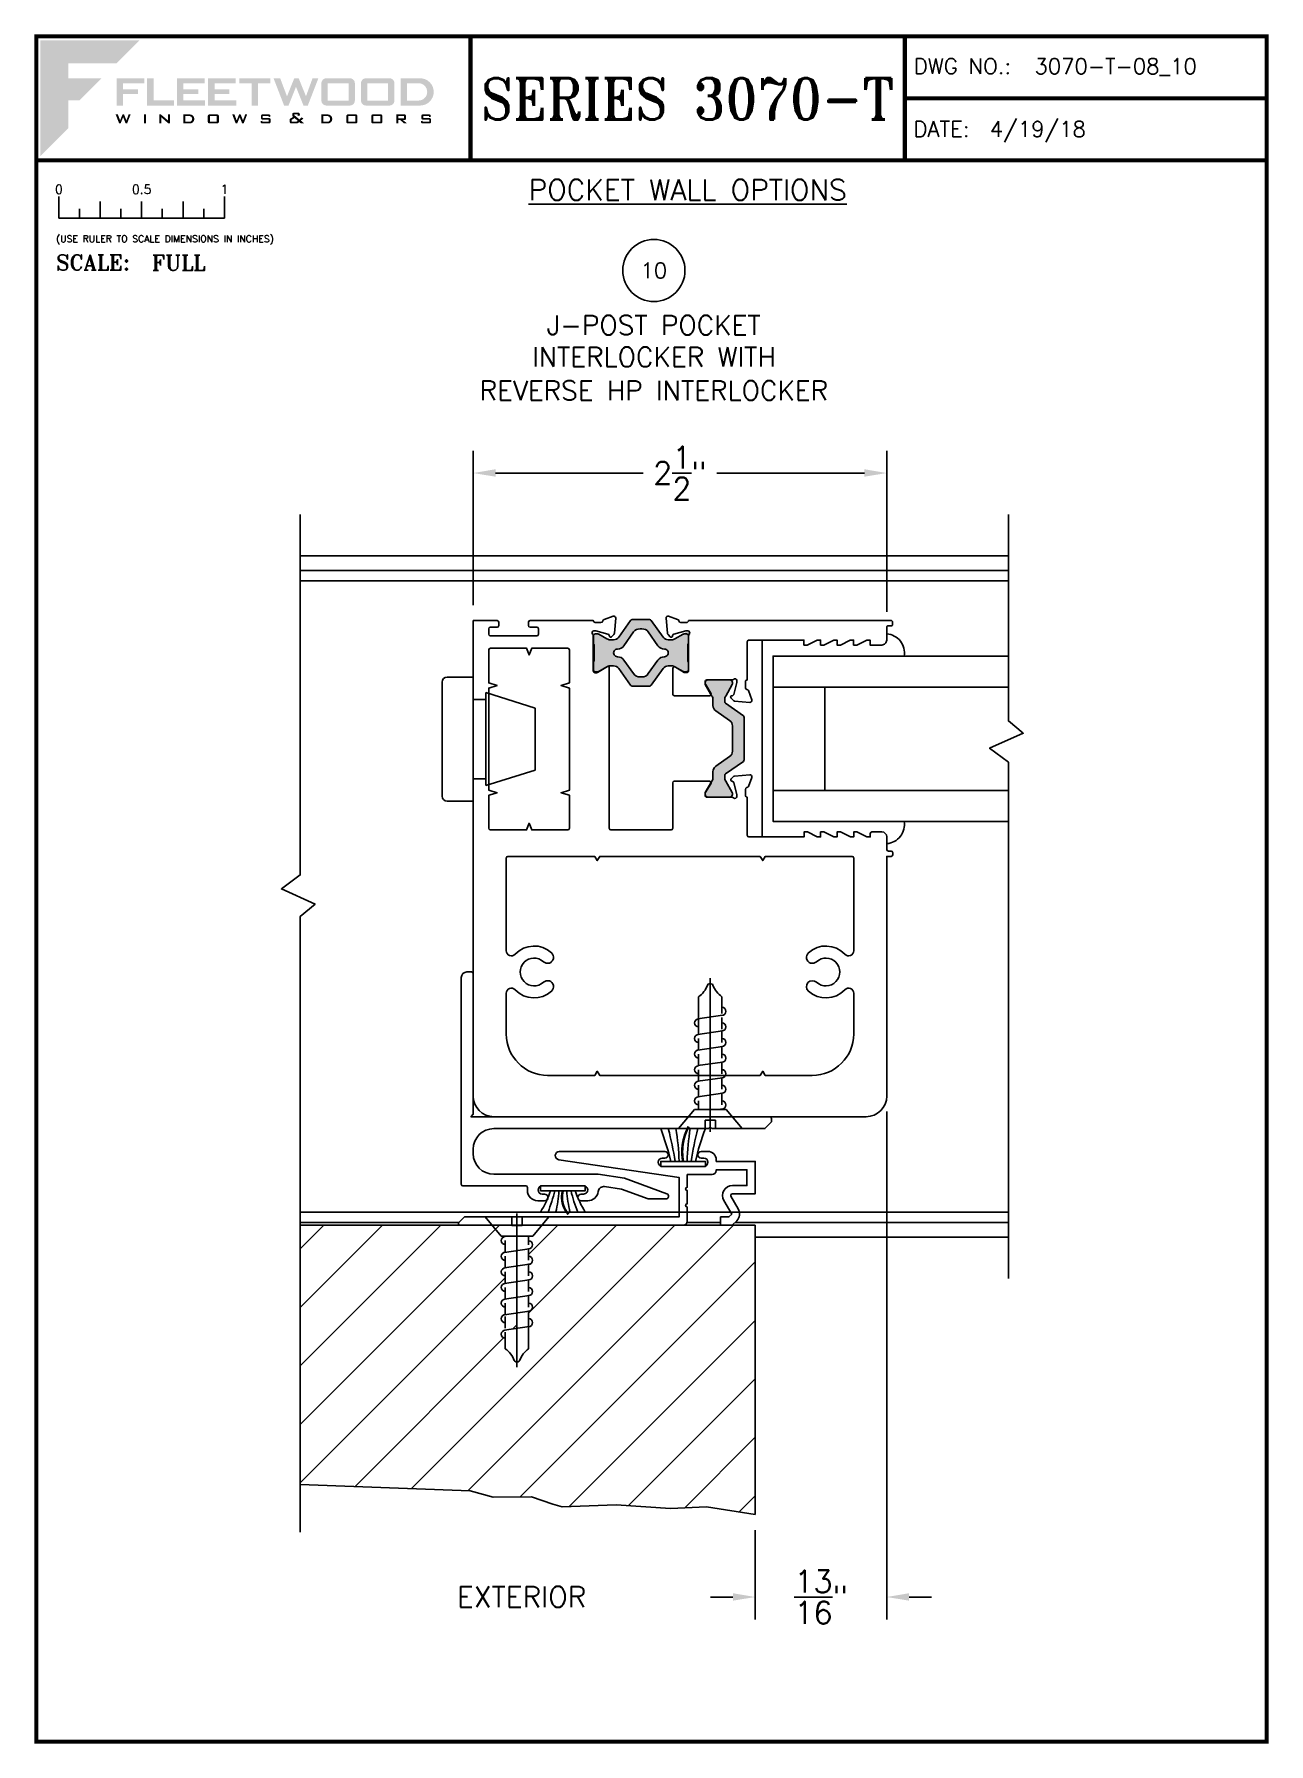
# Paper-space layout 'DETAIL 10' of a CAD drawing. Extents: x 0.3 to 7.8, y 0.1 to 10.4.
# The model-space entities are those that its viewports show. They can reach past a viewport. Long polylines and large blocks are cut down to what shows.
import ezdxf
from ezdxf.enums import TextEntityAlignment as Align

# ---------------------------------------------------------------- set-up
doc = ezdxf.new("R2010")
doc.units = 0
doc.header["$LTSCALE"] = 0.25
doc.header["$MEASUREMENT"] = 0
doc.layers.get('0').update_dxf_attribs({"linetype": 'CONTINUOUS'})
doc.layers.get('DEFPOINTS').update_dxf_attribs({"color": 1, "linetype": 'CONTINUOUS'})
for name, color, linetype in [('DIM', 7, 'CONTINUOUS'), ('FRAME', 1, 'CONTINUOUS'), ('GLASS-VINYL', 7, 'CONTINUOUS'), ('I-STRUT', 7, 'CONTINUOUS'), ('MISC', 7, 'CONTINUOUS'), ('SEAL', 7, 'CONTINUOUS'), ('SILL-PAN', 7, 'CONTINUOUS'), ('TITLE-BLOCK', 7, 'CONTINUOUS'), ('VENT', 5, 'CONTINUOUS')]:
    doc.layers.add(name, color=color, linetype=linetype)
doc.layers.add('VP', color=40, linetype='CONTINUOUS', plot=False)
doc.layers.get('VP').off()
doc.styles.add('ROMANS', font='romans')
doc.styles.add('ROMANT', font='romant')
doc.styles.add('SIMPLEX-094', font='simplex.shx', dxfattribs={"height": 0.094})
doc.styles.get("Standard").update_dxf_attribs({"font": 'simplex.shx'})
doc.dimstyles.new('FULL SCALE', dxfattribs={"dimscale": 0.75, "dimtxt": 0.18, "dimasz": 0.18, "dimexe": 0.18, "dimexo": 0.125, "dimgap": 0.09, "dimtad": 0, "dimtih": 1, "dimtoh": 1, "dimdec": 4, "dimzin": 0, "dimdsep": 46, "dimlunit": 4, "dimtxsty": 'Standard', "dimcen": 0.09, "dimadec": 0, "dimazin": 0, "dimtfac": 1, "dimtdec": 4, "dimtofl": 0, "dimtmove": 0, "dimatfit": 3, "dimfxl": 0, "dimtolj": 1, "dimtzin": 0, "dimarcsym": 0})

# ---------------------------------------------------------------- blocks, each defined once
blk = doc.blocks.new('Fleetwood_Logo_6-10-15')
h = blk.add_hatch(color=154)
h.dxf.hatch_style = 1
h.paths.add_polyline_path([(0.2526, -0.0017), (0.0019, -0.0017), (0.0019, -0.2942), (0.0725, -0.2236), (0.0725, -0.1535), (0.1007, -0.1535), (0.1567, -0.0976), (0.0725, -0.0976), (0.0725, -0.0596), (0.1946, -0.0596)])
h = blk.add_hatch(color=251)
h.dxf.hatch_style = 1
h.paths.add_polyline_path([(0.2487, -0.1256), (0.2112, -0.1256), (0.2112, -0.1102), (0.2647, -0.1102), (0.2647, -0.0976), (0.1946, -0.0976), (0.1946, -0.1667), (0.2112, -0.1667), (0.2112, -0.1377), (0.2487, -0.1377)])
h = blk.add_hatch(color=251)
h.dxf.hatch_style = 1
h.paths.add_polyline_path([(0.2886, -0.0976), (0.272, -0.0976), (0.272, -0.1667), (0.3401, -0.1667), (0.3401, -0.1535), (0.2886, -0.1535)])
h = blk.add_hatch(color=251)
h.dxf.hatch_style = 1
h.paths.add_polyline_path([(0.4175, -0.0976), (0.3474, -0.0976), (0.3474, -0.1667), (0.4185, -0.1667), (0.4185, -0.1534), (0.364, -0.1534), (0.364, -0.1377), (0.4015, -0.1377), (0.4015, -0.1256), (0.364, -0.1256), (0.364, -0.1102), (0.4175, -0.1102)])
h = blk.add_hatch(color=251)
h.dxf.hatch_style = 1
h.paths.add_polyline_path([(0.4965, -0.0976), (0.4264, -0.0976), (0.4264, -0.1667), (0.4975, -0.1667), (0.4975, -0.1534), (0.443, -0.1534), (0.443, -0.1377), (0.4804, -0.1377), (0.4804, -0.1256), (0.443, -0.1256), (0.443, -0.1102), (0.4965, -0.1102)])
h = blk.add_hatch(color=251)
h.dxf.hatch_style = 1
h.paths.add_polyline_path([(0.5842, -0.0976), (0.5054, -0.0976), (0.5054, -0.1102), (0.5365, -0.1102), (0.5365, -0.1667), (0.5531, -0.1667), (0.5531, -0.1102), (0.5842, -0.1102)])
h = blk.add_hatch(color=251)
h.dxf.hatch_style = 1
h.paths.add_polyline_path([(0.6089, -0.0976), (0.5921, -0.0976), (0.6188, -0.1667), (0.63, -0.1667), (0.6489, -0.1192), (0.6679, -0.1667), (0.6789, -0.1667), (0.7056, -0.0976), (0.6908, -0.0976), (0.6742, -0.1433), (0.6558, -0.0976), (0.6446, -0.0976), (0.6261, -0.1433)])
h = blk.add_hatch(color=251)
h.dxf.hatch_style = 1
h.paths.add_polyline_path([(0.7853, -0.0976), (0.726, -0.0976, 0.414214), (0.7133, -0.1102), (0.7133, -0.154, 0.414214), (0.726, -0.1667), (0.7853, -0.1667, 0.414214), (0.798, -0.154), (0.798, -0.1102, 0.414214)])
h.paths.add_polyline_path([(0.7819, -0.1102), (0.7819, -0.154), (0.7294, -0.154), (0.7294, -0.1102)], flags=16)
h = blk.add_hatch(color=251)
h.dxf.hatch_style = 1
h.paths.add_polyline_path([(0.8856, -0.0976), (0.8262, -0.0976, 0.414214), (0.8136, -0.1102), (0.8136, -0.154, 0.414214), (0.8262, -0.1667), (0.8856, -0.1667, 0.414214), (0.8982, -0.154), (0.8982, -0.1102, 0.414214)])
h.paths.add_polyline_path([(0.8822, -0.1102), (0.8822, -0.154), (0.8296, -0.154), (0.8296, -0.1102)], flags=16)
h = blk.add_hatch(color=251)
h.dxf.hatch_style = 1
h.paths.add_polyline_path([(0.9632, -0.0976), (0.914, -0.0976), (0.914, -0.1667), (0.9632, -0.1667, 1)])
h.paths.add_polyline_path([(0.9301, -0.1102), (0.9593, -0.1102, -1), (0.9593, -0.154), (0.9301, -0.154)], flags=16)
h = blk.add_hatch(color=7)
h.dxf.hatch_style = 1
h.paths.add_polyline_path([(0.2301, -0.1891), (0.2251, -0.1891), (0.2196, -0.2043), (0.2134, -0.1891), (0.2097, -0.1891), (0.2035, -0.2043), (0.1978, -0.1891), (0.1922, -0.1891), (0.2011, -0.2121), (0.2048, -0.2121), (0.2112, -0.1963), (0.2175, -0.2121), (0.2212, -0.2121)])
h = blk.add_hatch(color=7)
h.dxf.hatch_style = 1
h.paths.add_polyline_path([(0.2691, -0.1891), (0.2637, -0.1891), (0.2637, -0.2118), (0.2637, -0.2121), (0.2691, -0.2121)])
h = blk.add_hatch(color=7)
h.dxf.hatch_style = 1
h.paths.add_polyline_path([(0.3077, -0.1964), (0.3259, -0.2121), (0.3298, -0.2121), (0.3298, -0.1891), (0.325, -0.1891), (0.325, -0.2047), (0.3067, -0.1891), (0.3029, -0.1891), (0.3029, -0.2121), (0.3077, -0.2121)])
h = blk.add_hatch(color=7)
h.dxf.hatch_style = 1
h.paths.add_polyline_path([(0.3801, -0.1891), (0.3637, -0.1891), (0.3637, -0.2121), (0.3801, -0.2121, 1)])
h.paths.add_polyline_path([(0.3691, -0.2079), (0.3691, -0.1933), (0.3788, -0.1933, -1), (0.3788, -0.2079)], flags=16)
h = blk.add_hatch(color=7)
h.dxf.hatch_style = 1
h.paths.add_polyline_path([(0.4537, -0.2079), (0.4537, -0.1933, 0.414214), (0.4495, -0.1891), (0.4297, -0.1891, 0.414214), (0.4255, -0.1933), (0.4255, -0.2079, 0.414214), (0.4297, -0.2121), (0.4495, -0.2121, 0.414214)])
h.paths.add_polyline_path([(0.4308, -0.2079), (0.4308, -0.1933), (0.4484, -0.1933), (0.4484, -0.2079)], flags=16)
h = blk.add_hatch(color=7)
h.dxf.hatch_style = 1
h.paths.add_polyline_path([(0.5253, -0.1891), (0.5203, -0.1891), (0.5148, -0.2043), (0.5087, -0.1891), (0.5049, -0.1891), (0.4988, -0.2043), (0.493, -0.1891), (0.4874, -0.1891), (0.4963, -0.2121), (0.5001, -0.2121), (0.5064, -0.1963), (0.5127, -0.2121), (0.5164, -0.2121)])
h = blk.add_hatch(color=7)
h.dxf.hatch_style = 1
h.paths.add_polyline_path([(0.5801, -0.1891), (0.5643, -0.1891, 0.414214), (0.56, -0.1933), (0.56, -0.1981, 0.414214), (0.5643, -0.2024), (0.58, -0.2024), (0.58, -0.2078), (0.5637, -0.2078), (0.5637, -0.2052), (0.5591, -0.2062), (0.5591, -0.2078, 0.414214), (0.5634, -0.2121), (0.5805, -0.2121, 0.414214), (0.5848, -0.2078), (0.5848, -0.2024, 0.414214), (0.5805, -0.1982), (0.5648, -0.1982), (0.5648, -0.193), (0.5798, -0.193), (0.5798, -0.1958), (0.5843, -0.1948), (0.5843, -0.1933, 0.414214)])
h = blk.add_hatch(color=7)
h.dxf.hatch_style = 1
h.paths.add_polyline_path([(0.645, -0.1913, -0.222262), (0.6447, -0.1906), (0.6447, -0.1892), (0.6535, -0.1892), (0.6535, -0.193), (0.6587, -0.1918), (0.6587, -0.189, 0.414214), (0.6544, -0.1847), (0.6437, -0.1847, 0.414214), (0.6394, -0.189), (0.6394, -0.1922, 0.222262), (0.6407, -0.1948), (0.6415, -0.1955), (0.6345, -0.1998, 0.260684), (0.6329, -0.2027), (0.6329, -0.2078, 0.414214), (0.6372, -0.2121), (0.6514, -0.2121, 0.17577), (0.6536, -0.2113), (0.657, -0.2085), (0.6614, -0.2121), (0.6699, -0.2121), (0.6613, -0.2049), (0.6676, -0.1997), (0.6637, -0.1964), (0.6574, -0.2017)])
h.paths.add_polyline_path([(0.6532, -0.2052), (0.6509, -0.2072, -0.17577), (0.6502, -0.2074), (0.6382, -0.2074), (0.6382, -0.2033, -0.260684), (0.6387, -0.2025), (0.6451, -0.1985)], flags=16)
h = blk.add_hatch(color=7)
h.dxf.hatch_style = 1
h.paths.add_polyline_path([(0.7294, -0.1891), (0.713, -0.1891), (0.713, -0.2121), (0.7294, -0.2121, 1)])
h.paths.add_polyline_path([(0.7184, -0.2079), (0.7184, -0.1933), (0.7281, -0.1933, -1), (0.7281, -0.2079)], flags=16)
h = blk.add_hatch(color=7)
h.dxf.hatch_style = 1
h.paths.add_polyline_path([(0.8045, -0.2079), (0.8045, -0.1933, 0.414214), (0.8003, -0.1891), (0.7805, -0.1891, 0.414214), (0.7763, -0.1933), (0.7763, -0.2079, 0.414214), (0.7805, -0.2121), (0.8003, -0.2121, 0.414214)])
h.paths.add_polyline_path([(0.7816, -0.2079), (0.7816, -0.1933), (0.7992, -0.1933), (0.7992, -0.2079)], flags=16)
h = blk.add_hatch(color=7)
h.dxf.hatch_style = 1
h.paths.add_polyline_path([(0.8678, -0.2079), (0.8678, -0.1933, 0.414214), (0.8636, -0.1891), (0.8438, -0.1891, 0.414214), (0.8396, -0.1933), (0.8396, -0.2079, 0.414214), (0.8438, -0.2121), (0.8636, -0.2121, 0.414214)])
h.paths.add_polyline_path([(0.8449, -0.2079), (0.8449, -0.1933), (0.8624, -0.1933), (0.8624, -0.2079)], flags=16)
h = blk.add_hatch(color=7)
h.dxf.hatch_style = 1
h.paths.add_polyline_path([(0.9277, -0.1993), (0.9277, -0.1933, 0.414214), (0.9235, -0.1891), (0.9028, -0.1891), (0.9028, -0.2121), (0.9082, -0.2121), (0.9082, -0.2035), (0.9131, -0.2035), (0.9224, -0.2121), (0.9303, -0.2121), (0.9197, -0.2035), (0.9235, -0.2035, 0.414214)])
h.paths.add_polyline_path([(0.9082, -0.1993), (0.9082, -0.1933), (0.9214, -0.1933, -0.414214), (0.9224, -0.1943), (0.9224, -0.1983, -0.414214), (0.9214, -0.1993)], flags=16)
h = blk.add_hatch(color=7)
h.dxf.hatch_style = 1
h.paths.add_polyline_path([(0.9867, -0.1982), (0.971, -0.1982), (0.971, -0.193), (0.9859, -0.193), (0.9859, -0.1958), (0.9905, -0.1948), (0.9905, -0.1933, 0.414214), (0.9863, -0.1891), (0.9705, -0.1891, 0.414214), (0.9662, -0.1933), (0.9662, -0.1981, 0.414214), (0.9705, -0.2024), (0.9862, -0.2024), (0.9862, -0.2078), (0.9699, -0.2078), (0.9699, -0.2052), (0.9653, -0.2062), (0.9653, -0.2078, 0.414214), (0.9696, -0.2121), (0.9867, -0.2121, 0.414214), (0.991, -0.2078), (0.991, -0.2024, 0.414214)])
blk = doc.blocks.new('A-SIZE_P')
at = {"const_width": 0.025}
blk.add_lwpolyline([(0.313, 0.125), (7.751, 0.125), (7.751, 10.437), (0.313, 10.437)], close=True, dxfattribs=at)
for points in [[(2.938, 10.437), (2.938, 9.687)], [(5.563, 10.437), (5.563, 9.687)], [(5.563, 10.062), (7.751, 10.062)], [(0.313, 9.687), (7.751, 9.687)]]:
    blk.add_lwpolyline(points, dxfattribs=at)
at = {"xscale": 2.387023416083395, "yscale": 2.387023416083395, "zscale": 2.387023416083395}
blk.add_blockref('Fleetwood_Logo_6-10-15', (0.334, 10.416), dxfattribs=at)
for s, style, p in [('DWG NO.:', 'SIMPLEX-094', (5.617, 10.209)), ('DATE:', 'SIMPLEX-094', (5.616, 9.829)), ('SCALE:', 'ROMANT', (0.433, 9.022))]:
    blk.add_text(s, height=0.094, dxfattribs=dict(style=style)).set_placement(p)
for tag, p, style in [('DWG_NO', (6.346, 10.209), 'SIMPLEX-094'), ('DATE', (6.077, 9.829), 'SIMPLEX-094'), ('SCALE', (1.011, 9.02), 'ROMANT')]:
    blk.add_attdef(tag, p, '', height=0.094, dxfattribs=dict(style=style))
for tag, height, style, width, p, p2 in [('DWG_NO_F', 0.094, 'SIMPLEX-094', 1.745692, (6.347, 10.209), (7.683, 10.209)), ('PRODUCT', 0.25, 'ROMANT', 1.390728, (3.001, 9.934), (5.5, 9.934))]:
    blk.add_attdef(tag, text='', height=height, dxfattribs=dict(style=style, width=width)).set_placement(p, p2, align=Align.FIT)
blk = doc.blocks.new('sectball')
blk.add_circle((0, 0), 0.125)
blk.add_attdef('NO', text='', height=0.062).set_placement((0, 0), align=Align.MIDDLE_CENTER)
for tag, p in [('LINE1', (0, -0.2588)), ('LINE2', (0, -0.3864)), ('LINE3', (0, -0.5214))]:
    blk.add_attdef(tag, text='', height=0.078).set_placement(p, align=Align.CENTER)
blk = doc.blocks.new('Full')
for p, q in [((0.137, -0.219), (0.137, -0.35)), ((0.262, -0.294), (0.262, -0.35)), ((0.387, -0.249), (0.387, -0.35)), ((0.512, -0.294), (0.512, -0.35)), ((0.637, -0.249), (0.637, -0.35)), ((0.762, -0.294), (0.762, -0.35)), ((0.887, -0.249), (0.887, -0.35)), ((1.012, -0.294), (1.012, -0.35)), ((1.137, -0.219), (1.137, -0.35)), ((0.137, -0.35), (1.137, -0.35))]:
    blk.add_line(p, q)
for s, p in [('0', (0.137, -0.219)), ('0.5', (0.637, -0.219)), ('1', (1.137, -0.219))]:
    blk.add_text(s, height=0.055).set_placement(p, align=Align.BOTTOM_CENTER)
at = {"style": 'ROMANS'}
blk.add_text('(USE RULER TO SCALE DIMENSIONS IN INCHES)', height=0.04115, dxfattribs=at).set_placement((0.12, -0.495))
blk = doc.blocks.new('*D231')
at = {"color": 0, "lineweight": -2}
for p, q in [((5.454, 3.935), (5.454, 0.865)), ((4.659, 1.405), (4.659, 0.865)), ((4.524, 1), (4.389, 1)), ((5.589, 1), (5.724, 1))]:
    blk.add_line(p, q, dxfattribs=at)
at = {"color": 0}
for points in [[(4.524, 1.023), (4.524, 0.978), (4.659, 1)], [(5.589, 1.023), (5.589, 0.978), (5.454, 1)]]:
    blk.add_solid(points, dxfattribs=at)
at = {"layer": 'DEFPOINTS', "color": 0}
for p in [(5.454, 4.029), (4.659, 1.499), (5.454, 1)]:
    blk.add_point(p, dxfattribs=at)
at = {"color": 0, "insert": (5.057, 1), "char_height": 0.135, "attachment_point": 5}
blk.add_mtext('\\A1;{\\H1.000000x;\\S13/16;}"', dxfattribs=at)
blk = doc.blocks.new('*D232')
at = {"color": 0, "lineweight": -2}
for p, q in [((2.954, 6.998), (2.954, 7.931)), ((5.454, 6.956), (5.454, 7.931)), ((3.089, 7.796), (3.982, 7.796)), ((5.319, 7.796), (4.426, 7.796))]:
    blk.add_line(p, q, dxfattribs=at)
at = {"color": 0}
for points in [[(3.089, 7.819), (3.089, 7.774), (2.954, 7.796)], [(5.319, 7.819), (5.319, 7.774), (5.454, 7.796)]]:
    blk.add_solid(points, dxfattribs=at)
at = {"layer": 'DEFPOINTS', "color": 0}
for p in [(5.454, 7.796), (2.954, 6.904), (5.454, 6.862)]:
    blk.add_point(p, dxfattribs=at)
at = {"color": 0, "insert": (4.204, 7.796), "char_height": 0.135, "attachment_point": 5}
blk.add_mtext('\\A1;2{\\H1.000000x;\\S1/2;}"', dxfattribs=at)
blk = doc.blocks.new('A$C1D443341')
for p, q in [((0.188, 0.75), (0.031, 0.75)), ((0.188, 0.75), (0.188, 0)), ((0, 0.719), (0, 0.031)), ((0.264, 0.656), (0.562, 0.563)), ((0.264, 0.656), (0.264, 0.094)), ((0.264, 0.615), (0.188, 0.615)), ((0.562, 0.563), (0.562, 0.187)), ((0.264, 0.135), (0.188, 0.135)), ((0.264, 0.094), (0.562, 0.187)), ((0.188, 0), (0.031, 0))]:
    blk.add_line(p, q)
for centre, start, end in [((0.031, 0.719), 90, 180), ((0.031, 0.031), 180, 270)]:
    blk.add_arc(centre, 0.031, start, end)
blk = doc.blocks.new('25064-18mmX6mm-I-STRUT')
at = {"layer": 'I-STRUT'}
h = blk.add_hatch(color=256, dxfattribs=at)
h.dxf.hatch_style = 1
h.paths.add_polyline_path([(-0.22, 0.353, 0.414214), (-0.236, 0.338, 0.469068), (-0.235, 0.326), (-0.189, 0.246), (-0.189, 0.199, 0.244698), (-0.172, 0.167), (-0.088, 0.108, -0.244698), (-0.071, 0.076), (-0.071, -0.077, -0.244698), (-0.088, -0.11), (-0.172, -0.169, 0.384668), (-0.192, -0.218, -0.227519), (-0.195, -0.258), (-0.235, -0.327, 0.131652), (-0.236, -0.331, 0.640011), (-0.22, -0.355), (-0.087, -0.355, 0.414214), (-0.071, -0.339, 0.469068), (-0.072, -0.327), (-0.118, -0.247), (-0.118, -0.217), (-0.005, -0.138, 0.244698), (0, -0.129), (0, -0.127), (0, 0.127, 0.244698), (-0.005, 0.137), (-0.118, 0.216), (-0.118, 0.246), (-0.072, 0.326, 0.131652), (-0.071, 0.33, 0.640011), (-0.087, 0.353)])
blk.add_lwpolyline([(0, -0.13), (0, -0.127), (0, 0.127, 0.244698), (-0.005, 0.137), (-0.113, 0.212, -0.244698), (-0.118, 0.222), (-0.118, 0.233, -0.131652), (-0.112, 0.257), (-0.072, 0.326, 0.131652), (-0.071, 0.33), (-0.071, 0.338, 0.414214), (-0.087, 0.353), (-0.22, 0.353, 0.414214), (-0.236, 0.338), (-0.236, 0.33, 0.131652), (-0.235, 0.326), (-0.195, 0.257, -0.131652), (-0.189, 0.233), (-0.189, 0.199, 0.244698), (-0.172, 0.167), (-0.088, 0.108, -0.244698), (-0.071, 0.076), (-0.071, -0.077, -0.244698), (-0.088, -0.11), (-0.172, -0.169, 0.244698), (-0.189, -0.201), (-0.189, -0.235, -0.131652), (-0.195, -0.258), (-0.235, -0.327, 0.131652), (-0.236, -0.331), (-0.236, -0.339, 0.414214), (-0.22, -0.355), (-0.087, -0.355, 0.414214), (-0.071, -0.339), (-0.071, -0.331, 0.131652), (-0.072, -0.327), (-0.112, -0.258, -0.131652), (-0.118, -0.235), (-0.118, -0.224, -0.244698), (-0.113, -0.214), (-0.005, -0.138, 0.244698), (0, -0.129)], format="xyb", dxfattribs=at)
blk = doc.blocks.new('25065-14.6mmX10.2mm-I-STRUT')
at = {"layer": 'I-STRUT'}
h = blk.add_hatch(color=256, dxfattribs=at)
h.dxf.hatch_style = 1
h.paths.add_polyline_path([(-0.221, 0.196, 0.242889), (-0.231, 0.201), (-0.283, 0.201), (-0.336, 0.201, 0.242889), (-0.346, 0.196), (-0.417, 0.095, -0.242889), (-0.449, 0.079), (-0.48, 0.079), (-0.538, 0.112, 0.131652), (-0.544, 0.114, 1.253406), (-0.571, 0.102), (-0.571, 0.059), (-0.571, 0.058, 0.217301), (-0.567, 0.051), (-0.567, -0.051), (-0.571, -0.102, 0.414214), (-0.559, -0.114, 0.629762), (-0.538, -0.112), (-0.48, -0.079), (-0.449, -0.079, -0.242889), (-0.417, -0.095), (-0.346, -0.196, 0.242889), (-0.336, -0.201), (-0.283, -0.201), (-0.231, -0.201, 0.242889), (-0.221, -0.196), (-0.15, -0.095, -0.242889), (-0.118, -0.079), (-0.087, -0.079), (-0.029, -0.112, 0.131652), (-0.023, -0.114, 1.253406), (0.004, -0.102), (0.004, -0.059), (0.004, -0.058, 0.217301), (0, -0.051), (0, 0.051), (0.004, 0.102, 0.414214), (-0.008, 0.114, 0.629762), (-0.029, 0.112), (-0.087, 0.079), (-0.118, 0.079, -0.242889), (-0.15, 0.095)])
h.paths.add_polyline_path([(-0.239, 0.126), (-0.181, 0.044, 0.244669), (-0.142, 0.024, -1.006741), (-0.142, -0.023, 0.244669), (-0.181, -0.043), (-0.239, -0.126, -0.242889), (-0.278, -0.145), (-0.283, -0.145), (-0.289, -0.145, -0.242889), (-0.328, -0.126), (-0.386, -0.043, 0.244669), (-0.425, -0.023, -1.006741), (-0.425, 0.024, 0.244669), (-0.386, 0.044), (-0.328, 0.126, -0.242889), (-0.289, 0.146), (-0.283, 0.146), (-0.278, 0.146, -0.242889)], flags=16)
for points in [[(-0.571, -0.059), (-0.571, -0.102, 0.414214), (-0.559, -0.114), (-0.544, -0.114, 0.131652), (-0.538, -0.112), (-0.489, -0.084, -0.131652), (-0.47, -0.079), (-0.449, -0.079, -0.242889), (-0.417, -0.095), (-0.346, -0.196, 0.242889), (-0.336, -0.201), (-0.283, -0.201), (-0.231, -0.201, 0.242889), (-0.221, -0.196), (-0.15, -0.095, -0.242889), (-0.118, -0.079), (-0.097, -0.079, -0.131652), (-0.078, -0.084), (-0.029, -0.112, 0.131652), (-0.023, -0.114), (-0.008, -0.114, 0.414214), (0.004, -0.102), (0.004, -0.059, 0.236068), (0, -0.051), (0, 0.051, 0.236068), (0.004, 0.059), (0.004, 0.102, 0.414214), (-0.008, 0.114), (-0.023, 0.114, 0.131652), (-0.029, 0.112), (-0.078, 0.084, -0.131652), (-0.097, 0.079), (-0.118, 0.079, -0.242889), (-0.15, 0.095), (-0.221, 0.196, 0.242889), (-0.231, 0.201), (-0.283, 0.201), (-0.336, 0.201, 0.242889), (-0.346, 0.196), (-0.417, 0.095, -0.242889), (-0.449, 0.079), (-0.47, 0.079, -0.131652), (-0.489, 0.084), (-0.538, 0.112, 0.131652), (-0.544, 0.114), (-0.559, 0.114, 0.414214), (-0.571, 0.102), (-0.571, 0.059, 0.236068), (-0.567, 0.051), (-0.567, -0.051, 0.236068)], [(-0.425, -0.023, -0.244669), (-0.386, -0.043), (-0.328, -0.126, 0.242889), (-0.289, -0.145), (-0.283, -0.145), (-0.278, -0.145, 0.242889), (-0.239, -0.126), (-0.181, -0.043, -0.244669), (-0.142, -0.023, 1.006741), (-0.142, 0.024, -0.244669), (-0.181, 0.044), (-0.239, 0.126, 0.242889), (-0.278, 0.146), (-0.283, 0.146), (-0.289, 0.146, 0.242889), (-0.328, 0.126), (-0.386, 0.044, -0.244669), (-0.425, 0.024, 1.006741)]]:
    blk.add_lwpolyline(points, format="xyb", close=True, dxfattribs=at)
blk = doc.blocks.new('3727-2-THERMAL-SLIDING-INTERLOCKER')
at = {"layer": 'VENT'}
blk.add_lwpolyline([(1.181, -0.57), (1.235, -0.551, 0.263725), (1.243, -0.542, -0.359508), (1.254, -0.532), (1.289, -0.532, -0.414214), (1.301, -0.544), (2.525, -0.544, 0.414214), (2.535, -0.534), (2.535, -0.522, 0.414214), (2.525, -0.512), (2.509, -0.512, -0.414214), (2.499, -0.502), (2.499, -0.426, 0.414214), (2.469, -0.396), (2.399, -0.396), (2.399, -0.426), (2.379, -0.426), (2.319, -0.396), (2.299, -0.396), (2.299, -0.426), (2.279, -0.426), (2.219, -0.396), (2.199, -0.396), (2.199, -0.426), (2.179, -0.426), (2.119, -0.396), (2.099, -0.396), (2.099, -0.426), (2.079, -0.426), (2.019, -0.396), (1.999, -0.396), (1.999, -0.426), (1.666, -0.426, -0.414214), (1.656, -0.416), (1.656, -0.185, -0.414214), (1.645, -0.173), (1.645, -0.138, -0.359508), (1.654, -0.127, 0.263725), (1.663, -0.12), (1.683, -0.065), (1.683, -0.065, 0.548619), (1.671, -0.049), (1.579, -0.057, 0.176327), (1.572, -0.061), (1.558, -0.075, 0.57735), (1.561, -0.088), (1.566, -0.089, -0.267949), (1.574, -0.097), (1.593, -0.169, -0.065543), (1.594, -0.172), (1.594, -0.181, -0.6885), (1.574, -0.189, 0.213422), (1.565, -0.185), (1.412, -0.185, -0.414214), (1.401, -0.173), (1.401, -0.165, -0.137872), (1.403, -0.159), (1.436, -0.104, 0.585524), (1.427, -0.089), (1.216, -0.089, 0.414214), (1.206, -0.099), (1.206, -0.254, 0.585524), (1.222, -0.263), (1.275, -0.23, -0.137872), (1.281, -0.229), (1.289, -0.229, -0.414214), (1.301, -0.24), (1.301, -0.452, 0.213422), (1.305, -0.461, -0.6885), (1.297, -0.481), (1.288, -0.481, -0.065543), (1.285, -0.481), (1.213, -0.462, -0.267949), (1.205, -0.453), (1.204, -0.449, 0.57735), (1.191, -0.446), (1.177, -0.46, 0.176327), (1.173, -0.467), (1.165, -0.558, 0.548619), (1.181, -0.57)], format="xyb", close=True, dxfattribs=at)
blk = doc.blocks.new('A$C078B526A')
for p, q in [((0, 0.909), (0.097, 0.793)), ((0.161, 0.909), (0, 0.909)), ((0.161, 0.909), (0.161, 0.857)), ((0.224, 0.857), (0.161, 0.857)), ((0.192, 0.929), (0.192, 0)), ((0.224, 0.909), (0.224, 0.857)), ((0.385, 0.909), (0.224, 0.909)), ((0.385, 0.909), (0.288, 0.793)), ((0.288, 0.793), (0.097, 0.793))]:
    blk.add_line(p, q)
at = {"linetype": 'Continuous'}
for p, q in [((0.142, 0.793), (0.118, 0.79)), ((0.122, 0.793), (0.122, 0.79)), ((0.122, 0.766), (0.122, 0.696)), ((0.263, 0.793), (0.263, 0.741)), ((0.267, 0.717), (0.118, 0.695)), ((0.267, 0.623), (0.118, 0.601)), ((0.122, 0.671), (0.122, 0.601)), ((0.263, 0.716), (0.263, 0.647)), ((0.263, 0.622), (0.263, 0.553)), ((0.267, 0.528), (0.118, 0.507)), ((0.122, 0.577), (0.122, 0.507)), ((0.263, 0.528), (0.263, 0.458)), ((0.267, 0.434), (0.118, 0.412)), ((0.122, 0.483), (0.122, 0.413)), ((0.263, 0.433), (0.263, 0.364)), ((0.267, 0.34), (0.118, 0.318)), ((0.122, 0.388), (0.122, 0.319)), ((0.263, 0.339), (0.263, 0.237)), ((0.267, 0.246), (0.118, 0.224)), ((0.122, 0.307), (0.122, 0.237)), ((0.122, 0.213), (0.122, 0.112)), ((0.263, 0.245), (0.263, 0.112)), ((0.186, 0.034), (0.199, 0.034))]:
    blk.add_line(p, q, dxfattribs=at)
for centre, radius, start, end in [((0.122, 0.766), 0.0244, 90, 270), ((0.122, 0.766), 0.0244, 90, 270), ((0.263, 0.741), 0.0244, 270, 90), ((0.122, 0.671), 0.0244, 90, 270), ((0.122, 0.671), 0.0244, 90, 270), ((0.263, 0.647), 0.0244, 270, 90), ((0.122, 0.577), 0.0244, 90, 270), ((0.263, 0.553), 0.0244, 270, 90), ((0.122, 0.483), 0.0244, 90, 270), ((0.122, 0.483), 0.0244, 90, 270), ((0.263, 0.458), 0.0244, 270, 90), ((0.122, 0.388), 0.0244, 90, 270), ((0.122, 0.294), 0.0244, 90, 270), ((0.263, 0.364), 0.0244, 270, 90), ((0.122, 0.2), 0.0244, 90, 270), ((0.263, 0.27), 0.0244, 270, 90), ((0.034, -0.012), 0.152, 20.7051, 54.5638), ((0.351, -0.012), 0.152, 125.4362, 159.2949), ((0.186, 0.044), 0.00998, 191.7651, 270), ((0.199, 0.044), 0.00998, 270, 348.2349)]:
    blk.add_arc(centre, radius, start, end, dxfattribs=at)
blk = doc.blocks.new('A$C02B45EA9')
for p, q in [((0, 0.909), (0.097, 0.793)), ((0.161, 0.909), (0, 0.909)), ((0.161, 0.909), (0.161, 0.857)), ((0.224, 0.857), (0.161, 0.857)), ((0.192, 0.929), (0.192, 0)), ((0.224, 0.909), (0.224, 0.857)), ((0.385, 0.909), (0.224, 0.909)), ((0.385, 0.909), (0.288, 0.793)), ((0.288, 0.793), (0.097, 0.793))]:
    blk.add_line(p, q)
at = {"linetype": 'Continuous'}
for p, q in [((0.142, 0.793), (0.118, 0.79)), ((0.122, 0.793), (0.122, 0.79)), ((0.122, 0.766), (0.122, 0.696)), ((0.263, 0.793), (0.263, 0.741)), ((0.267, 0.717), (0.118, 0.695)), ((0.267, 0.623), (0.118, 0.601)), ((0.122, 0.671), (0.122, 0.601)), ((0.263, 0.716), (0.263, 0.647)), ((0.263, 0.622), (0.263, 0.553)), ((0.267, 0.528), (0.118, 0.507)), ((0.122, 0.577), (0.122, 0.507)), ((0.263, 0.528), (0.263, 0.458)), ((0.267, 0.434), (0.118, 0.412)), ((0.122, 0.483), (0.122, 0.413)), ((0.263, 0.433), (0.263, 0.364)), ((0.267, 0.34), (0.118, 0.318)), ((0.122, 0.388), (0.122, 0.319)), ((0.263, 0.339), (0.263, 0.237)), ((0.267, 0.246), (0.118, 0.224)), ((0.122, 0.307), (0.122, 0.237)), ((0.122, 0.213), (0.122, 0.112)), ((0.263, 0.245), (0.263, 0.112)), ((0.186, 0.034), (0.199, 0.034))]:
    blk.add_line(p, q, dxfattribs=at)
for centre, radius, start, end in [((0.122, 0.766), 0.0244, 90, 270), ((0.122, 0.766), 0.0244, 90, 270), ((0.263, 0.741), 0.0244, 270, 90), ((0.122, 0.671), 0.0244, 90, 270), ((0.122, 0.671), 0.0244, 90, 270), ((0.263, 0.647), 0.0244, 270, 90), ((0.122, 0.577), 0.0244, 90, 270), ((0.263, 0.553), 0.0244, 270, 90), ((0.122, 0.483), 0.0244, 90, 270), ((0.122, 0.483), 0.0244, 90, 270), ((0.263, 0.458), 0.0244, 270, 90), ((0.122, 0.388), 0.0244, 90, 270), ((0.122, 0.294), 0.0244, 90, 270), ((0.263, 0.364), 0.0244, 270, 90), ((0.122, 0.2), 0.0244, 90, 270), ((0.263, 0.27), 0.0244, 270, 90), ((0.034, -0.012), 0.152, 20.7051, 54.5638), ((0.351, -0.012), 0.152, 125.4362, 159.2949), ((0.186, 0.044), 0.00998, 191.7651, 270), ((0.199, 0.044), 0.00998, 270, 348.2349)]:
    blk.add_arc(centre, radius, start, end, dxfattribs=at)
blk = doc.blocks.new('A$C65D31368')
at = {"layer": 'MISC', "extrusion": (0, 0, -1), "xscale": 0.25, "yscale": 0.25, "zscale": -0.25}
blk.add_blockref('A$C02B45EA9', (-0.0962, 0), dxfattribs=at)
blk = doc.blocks.new('*U208')
for centre, radius, start, end in [((-0.387, 1.787), 1.763, 283.6901, 290.4335), ((-0.25, 1.923), 1.895, 278.4944, 284.616), ((-0.048, 1.859), 1.837, 272.4486, 278.6634), ((-0.048, -1.859), 1.837, 81.3366, 87.5514), ((-0.25, -1.923), 1.895, 75.384, 81.5056), ((-0.387, -1.787), 1.763, 69.5665, 76.3099)]:
    blk.add_arc(centre, radius, start, end)
at = {"layer": 'SEAL'}
blk.add_lwpolyline([(0, -0.135), (0, 0.135), (0.03, 0.135), (0.03, -0.135)], close=True, dxfattribs=at)
at = {"layer": 'SEAL', "const_width": 0.015}
blk.add_lwpolyline([(0.03, 0, 0.174097), (0.241, 0.034)], format="xyb", dxfattribs=at)
at = {"flags": 9}
for tag, p in [('MANUFACTURER_PART_#', (0, -0.199)), ('FLEETWOOD_PART_#', (-0.001, -0.249))]:
    blk.add_attdef(tag, p, '', height=0.0312, dxfattribs=at)
blk = doc.blocks.new('*U209')
for centre, radius, start, end in [((-0.259, 0.852), 0.83, 290.4185, 300.2498), ((-0.158, 0.869), 0.841, 282.9099, 292.0992), ((-0.022, 0.805), 0.783, 273.7726, 283.2948), ((-0.022, -0.805), 0.783, 76.7052, 86.2274), ((-0.158, -0.869), 0.841, 67.9008, 77.0901), ((-0.259, -0.852), 0.83, 59.7502, 69.5815)]:
    blk.add_arc(centre, radius, start, end)
at = {"layer": 'SEAL'}
blk.add_lwpolyline([(0, -0.135), (0, 0.135), (0.03, 0.135), (0.03, -0.135)], close=True, dxfattribs=at)
at = {"layer": 'SEAL', "const_width": 0.015}
blk.add_lwpolyline([(0.03, 0, 0.255831), (0.172, 0.034)], format="xyb", dxfattribs=at)
at = {"flags": 9}
for tag, p in [('MANUFACTURER_PART_#', (0, -0.199)), ('FLEETWOOD_PART_#', (-0.001, -0.249))]:
    blk.add_attdef(tag, p, '', height=0.0312, dxfattribs=at)

msp = doc.modelspace()

# ---------------------------------------------------------------- hatches: boundary and pattern name
h = msp.add_hatch(color=7)
h.dxf.hatch_style = 1
h.paths.add_polyline_path([(21.68082, -16.22704, 0.23606798), (21.68476, -16.21916), (21.68476, -16.17645, 0.41421514), (21.67295, -16.16464), (21.65761, -16.16464, 0.1316525), (21.6517, -16.16622), (21.60323, -16.1942, -0.1316525), (21.58355, -16.19948), (21.563, -16.19948, -0.24288914), (21.53091, -16.18291), (21.4595, -16.0824, 0.24288914), (21.44987, -16.07743), (21.39736, -16.07743), (21.34484, -16.07743, 0.24288914), (21.33521, -16.0824), (21.26381, -16.18291, -0.24288914), (21.23171, -16.19948), (21.21117, -16.19948, -0.1316525), (21.19148, -16.1942), (21.14301, -16.16622, 0.1316525), (21.13711, -16.16464), (21.12177, -16.16464, 0.41421356), (21.10996, -16.17645), (21.10996, -16.21913, 0.23681213), (21.11389, -16.22704), (21.11389, -16.3294, 0.23606798), (21.10996, -16.33727), (21.10996, -16.37984, 0.4180241), (21.12177, -16.3918), (21.13711, -16.3918, 0.1316525), (21.14301, -16.39022), (21.19148, -16.36223, -0.1316525), (21.21117, -16.35696), (21.23171, -16.35696, -0.24288914), (21.26381, -16.37353), (21.33521, -16.47403, 0.24288914), (21.34484, -16.47901), (21.39736, -16.47901), (21.44987, -16.47901, 0.24288914), (21.4595, -16.47403), (21.53091, -16.37353, -0.24288914), (21.563, -16.35696), (21.58355, -16.35696, -0.1316525), (21.60323, -16.36223), (21.6517, -16.39022, 0.1316525), (21.65761, -16.3918), (21.67295, -16.3918, 0.41421356), (21.68476, -16.37999), (21.68476, -16.33727, 0.23606831), (21.68082, -16.3294)])
h.paths.add_polyline_path([(21.53893, -16.30157, 0.24466863), (21.5001, -16.32145), (21.44164, -16.40374, -0.24288914), (21.40313, -16.42362), (21.39736, -16.42362), (21.39159, -16.42362, -0.24288914), (21.35307, -16.40374), (21.29462, -16.32145, 0.24466863), (21.25578, -16.30157, -1.00674138), (21.25578, -16.25433, 0.24466863), (21.29462, -16.23445), (21.35307, -16.15216, -0.24288914), (21.39159, -16.13228), (21.39736, -16.13228), (21.40313, -16.13228, -0.24288914), (21.44164, -16.15216), (21.5001, -16.23445, 0.24466863), (21.53893, -16.25433, -1.00674138)], flags=16)
h = msp.add_hatch(color=7)
h.dxf.hatch_style = 1
h.paths.add_polyline_path([(22.02156, -16.67072, 0.24469844), (22.01652, -16.66105), (21.90848, -16.5854, -0.24469844), (21.90345, -16.57573), (21.90345, -16.56455, -0.1316525), (21.90978, -16.54093), (21.94964, -16.47189, 0.1316525), (21.95069, -16.46795), (21.95069, -16.45983, 0.41421356), (21.93494, -16.44408), (21.80108, -16.44408, 0.41421356), (21.78534, -16.45983), (21.78534, -16.46795, 0.1316525), (21.78639, -16.47189), (21.82625, -16.54093, -0.1316525), (21.83258, -16.56455), (21.83258, -16.59827, 0.24469844), (21.84937, -16.63052), (21.9339, -16.68971, -0.24469844), (21.95069, -16.72196), (21.95069, -16.87486, -0.24469844), (21.9339, -16.90711), (21.84937, -16.9663, 0.24469844), (21.83258, -16.99855), (21.83258, -17.03227, -0.1316525), (21.82625, -17.05589), (21.78639, -17.12493, 0.1316525), (21.78534, -17.12887), (21.78534, -17.13699, 0.41421356), (21.80108, -17.15274), (21.93494, -17.15274, 0.41421356), (21.95069, -17.13699), (21.95069, -17.12887, 0.1316525), (21.94964, -17.12493), (21.90978, -17.05589, -0.1316525), (21.90345, -17.03227), (21.90345, -17.02109, -0.24469844), (21.90848, -17.01142), (22.01652, -16.93577, 0.24469844), (22.02156, -16.9261), (22.02156, -16.92439)])
h = msp.add_hatch()
h.set_pattern_fill('ANSI31', color=256, scale=2, style=0)
h.set_pattern_definition([(45, (-112.49731, -194.49796), (-0.1767767, 0.1767767), [])])
edge = h.paths.add_edge_path()
edge.add_line((19.33816, -21.30605), (20.36497, -21.34542))
edge.add_line((20.36497, -21.34542), (20.50479, -21.38393))
edge.add_line((20.50479, -21.38393), (20.7358, -21.38155))
edge.add_line((20.7358, -21.38155), (20.86564, -21.4252))
edge.add_line((20.86564, -21.4252), (20.92213, -21.44273))
edge.add_line((20.92213, -21.44273), (21.24679, -21.43029))
edge.add_line((21.24679, -21.43029), (21.57664, -21.4516))
edge.add_line((21.57664, -21.4516), (21.79392, -21.44107))
edge.add_line((21.79392, -21.44107), (22.08816, -21.48831))
edge.add_line((22.08816, -21.48831), (22.08816, -19.73929))
edge.add_line((22.08816, -19.73929), (20.71833, -19.73929))
edge.add_line((20.71833, -19.73929), (20.71833, -19.83273))
edge.add_arc((20.71833, -19.85718), 0.02444, -80.015077, 90, ccw=False)
edge.add_line((20.72257, -19.88125), (20.71833, -19.88186))
edge.add_line((20.71833, -19.88186), (20.71833, -19.92701))
edge.add_arc((20.71833, -19.95146), 0.02444, -80.015077, 90, ccw=False)
edge.add_line((20.72257, -19.97553), (20.71833, -19.97614))
edge.add_line((20.71833, -19.97614), (20.71833, -20.02129))
edge.add_arc((20.71833, -20.04573), 0.02444, -80.015077, 90, ccw=False)
edge.add_line((20.72257, -20.06981), (20.71833, -20.07042))
edge.add_line((20.71833, -20.07042), (20.71833, -20.11557))
edge.add_arc((20.71833, -20.14001), 0.02444, -80.015077, 90, ccw=False)
edge.add_line((20.72257, -20.16409), (20.71833, -20.1647))
edge.add_line((20.71833, -20.1647), (20.71833, -20.20985))
edge.add_arc((20.71833, -20.23429), 0.02444, -80.015077, 90, ccw=False)
edge.add_line((20.72257, -20.25837), (20.71833, -20.25898))
edge.add_line((20.71833, -20.25898), (20.71833, -20.30413))
edge.add_arc((20.71833, -20.32857), 0.02444, -80.015077, 90, ccw=False)
edge.add_line((20.72257, -20.35265), (20.71833, -20.35326))
edge.add_line((20.71833, -20.35326), (20.71833, -20.36125))
edge.add_line((20.71833, -20.36125), (20.71833, -20.48625))
edge.add_arc((20.80645, -20.61008), 0.15198, 125.436208, 159.294922)
edge.add_arc((20.65452, -20.55431), 0.00998, 270, 348.234857, ccw=False)
edge.add_line((20.65452, -20.56429), (20.64096, -20.56429))
edge.add_arc((20.64096, -20.55431), 0.00998, 191.765143, 270, ccw=False)
edge.add_arc((20.48902, -20.61008), 0.15198, 20.705078, 54.563792)
edge.add_line((20.57714, -20.48625), (20.57714, -20.42285))
edge.add_arc((20.57714, -20.39841), 0.02444, 99.984923, 270, ccw=False)
edge.add_line((20.5729, -20.37434), (20.64774, -20.36349))
edge.add_line((20.64774, -20.36349), (20.64774, -20.26921))
edge.add_line((20.64774, -20.26921), (20.57714, -20.27944))
edge.add_line((20.57714, -20.27944), (20.57714, -20.23429))
edge.add_arc((20.57714, -20.20985), 0.02444, 99.984923, 270, ccw=False)
edge.add_line((20.5729, -20.18578), (20.57714, -20.18516))
edge.add_line((20.57714, -20.18516), (20.57714, -20.14001))
edge.add_arc((20.57714, -20.11557), 0.02444, 99.984923, 270, ccw=False)
edge.add_line((20.5729, -20.0915), (20.57714, -20.09088))
edge.add_line((20.57714, -20.09088), (20.57714, -20.04573))
edge.add_arc((20.57714, -20.02129), 0.02444, 99.984923, 270, ccw=False)
edge.add_line((20.5729, -19.99722), (20.57714, -19.99661))
edge.add_line((20.57714, -19.99661), (20.57714, -19.95146))
edge.add_arc((20.57714, -19.92701), 0.02444, 99.984923, 270, ccw=False)
edge.add_line((20.5729, -19.90294), (20.57714, -19.90233))
edge.add_line((20.57714, -19.90233), (20.57714, -19.85718))
edge.add_arc((20.60603, -19.79432), 0.06918, 127.304229, 245.319794, ccw=False)
edge.add_line((20.5641, -19.73929), (19.33816, -19.73929))
edge.add_line((19.33816, -19.73929), (19.33816, -21.30605))

# ---------------------------------------------------------------- linework, layer by layer
at = {"color": 7}
for p, q in [((23.61865, -16.48502), (22.19588, -16.48502)), ((22.50838, -16.48502), (22.50838, -16.79752)), ((22.50838, -17.11002), (22.50838, -16.79752)), ((23.61865, -17.11002), (22.19588, -17.11002))]:
    msp.add_line(p, q, dxfattribs=at)
for p in [(19.33816, -19.73929), (22.08816, -21.48831)]:
    msp.add_line(p, (22.08816, -19.73929))
msp.add_lwpolyline([(23.61865, -17.29752), (22.19588, -17.29752), (22.19588, -16.79752), (22.19588, -16.29752), (23.61865, -16.29752)], dxfattribs=at)
at = {"color": 1}
msp.add_lwpolyline([(20.36838, -19.08304), (22.17638, -19.08304, -0.41421356), (22.18638, -19.09304), (22.18638, -19.11504), (22.14638, -19.15504), (21.82638, -19.15504), (21.81638, -19.14504), (21.80638, -19.15504), (20.50838, -19.15504, 0.41421356), (20.38338, -19.28004), (20.38338, -19.30604, 0.41421356), (20.50838, -19.43104), (21.13938, -19.43104), (21.29735, -19.45543), (21.55446, -19.549, -0.83909963), (21.54898, -19.58004), (21.44091, -19.58004), (21.28037, -19.52161), (21.17794, -19.50559, 0.4243533), (21.13894, -19.53509, -0.38050815), (21.07552, -19.59104), (21.03538, -19.59104, -0.9999936), (21.03538, -19.55104), (21.05038, -19.55104, 1.0000034), (21.05038, -19.50104), (20.80038, -19.50104, 0.9999959), (20.80038, -19.55104), (20.81538, -19.55104, -1), (20.81538, -19.59104), (20.77338, -19.59104, -0.41421356), (20.71138, -19.52904), (20.71138, -19.51104, 0.41421356), (20.70138, -19.50104), (20.32138, -19.50104, -0.41421356), (20.31138, -19.49104), (20.31138, -18.24204, -0.41421356), (20.34538, -18.20804), (20.37338, -18.20804, -0.41421356), (20.38338, -18.21804), (20.38338, -18.48182), (20.38338, -19.06804)], format="xyb", close=True, dxfattribs=at)
msp.add_lwpolyline([(19.33816, -21.30605), (20.36497, -21.34542), (20.50479, -21.38393), (20.7358, -21.38155), (20.86564, -21.4252), (20.92213, -21.44273), (21.24679, -21.43029), (21.57664, -21.4516), (21.79392, -21.44107), (22.08816, -21.48831)])
for centre, start, end in [((22.87402, -16.27888), 350.758958, 85.377335), ((22.87402, -17.31616), 274.622665, 9.241042)]:
    msp.add_arc(centre, 0.11608, start, end)
at = {"layer": 'FRAME'}
for p, q in [((19.33816, -15.84356), (23.61865, -15.84356)), ((23.61865, -19.65956), (19.33816, -19.65956))]:
    msp.add_line(p, q, dxfattribs=at)
at = {"layer": 'FRAME', "lineweight": 25}
msp.add_lwpolyline([(21.9503, -19.49929), (22.03816, -19.49929), (22.03816, -19.40329), (21.85216, -19.40329), (21.85216, -19.40829, -0.41421356), (21.82716, -19.43329), (21.67748, -19.43329), (21.67748, -19.50929, 1), (21.67748, -19.52929), (21.67748, -19.60929, 1), (21.67748, -19.62929), (21.67748, -19.71429, -0.41421356), (21.65248, -19.73929), (20.30448, -19.73929, -0.66817864), (20.29741, -19.72222), (20.33034, -19.68929), (21.62748, -19.68929), (21.62748, -19.45029), (20.90107, -19.34302, -0.92925734), (20.90472, -19.29329), (21.54216, -19.29329, -1), (21.54216, -19.33329), (21.52716, -19.33329, 1), (21.52716, -19.38329), (21.77716, -19.38329, 1), (21.77716, -19.33329), (21.76216, -19.33329, -1), (21.76216, -19.29329), (21.80216, -19.29329, -0.41421356), (21.85216, -19.34329), (21.85216, -19.35329), (22.08816, -19.35329), (22.08816, -19.54929), (21.9503, -19.54929, 0.57735027), (21.94164, -19.56429), (21.98559, -19.64042, -0.33945426), (21.97605, -19.71284), (21.94961, -19.73929), (21.87861, -19.73929), (21.87861, -19.68929), (21.9289, -19.68929), (21.94613, -19.67206), (21.89834, -19.58929, -0.57735027)], format="xyb", close=True, dxfattribs=at)
at = {"layer": 'GLASS-VINYL', "color": 7}
msp.add_line((22.13088, -17.39252), (22.13088, -16.20252), dxfattribs=at)
at = {"layer": 'GLASS-VINYL'}
for points in [[(19.33816, -15.44106), (19.33816, -17.62157), (19.22393, -17.70583), (19.4278, -17.79729), (19.33816, -17.87157), (19.33816, -21.59453)], [(23.61865, -20.06206), (23.61865, -16.93985), (23.50441, -16.85559), (23.70829, -16.76413), (23.61865, -16.68985), (23.61865, -15.44106)]]:
    msp.add_lwpolyline(points, dxfattribs=at)
at = {"layer": 'SILL-PAN'}
for p, q in [((19.33816, -15.69106), (23.61865, -15.69106)), ((19.33816, -15.78106), (23.61865, -15.78106)), ((20.29757, -19.72206), (19.33816, -19.72206)), ((21.87861, -19.72206), (21.67625, -19.72206)), ((23.61865, -19.72206), (21.96684, -19.72206)), ((23.61865, -19.81206), (22.08816, -19.81206))]:
    msp.add_line(p, q, dxfattribs=at)
at = {"layer": 'VENT'}
for points in [[(22.88338, -17.46704, 0.41421356), (22.89338, -17.47704), (22.90938, -17.47704, -0.41421356), (22.91938, -17.48704), (22.91938, -17.49904, -0.41421356), (22.90938, -17.50904), (22.88338, -17.50904), (22.88338, -18.95804, -0.41421356), (22.75838, -19.08304), (20.50838, -19.08304, -0.41421356), (20.38338, -18.95804), (20.38338, -16.08304), (20.52738, -16.08304, -0.41421356), (20.53738, -16.09304), (20.53738, -16.11304, -0.41421356), (20.52738, -16.12304), (20.48738, -16.12304, 0.41421356), (20.47738, -16.13304), (20.47738, -16.16604, 0.41421356), (20.48738, -16.17604), (20.76738, -16.17604, 0.41421356), (20.77738, -16.16604), (20.77738, -16.13304, 0.41421356), (20.76738, -16.12304), (20.72738, -16.12304, -0.41421356), (20.71738, -16.11304), (20.71738, -16.09304, -0.41421356), (20.72738, -16.08304), (21.10938, -16.08304, 0.41421356), (21.121, -16.09466), (21.15586, -16.09466, 0.35950824), (21.16727, -16.08524, -0.26372467), (21.1747, -16.07652), (21.22929, -16.05663), (21.22935, -16.05663, -0.54861879), (21.2449, -16.06856), (21.23688, -16.16018, -0.17632698), (21.23352, -16.16739), (21.21943, -16.18148, -0.57735027), (21.20647, -16.178), (21.2053, -16.17361, 0.26794919), (21.19708, -16.1654), (21.12489, -16.14605, 0.06554346), (21.12189, -16.14566), (21.11325, -16.14566, 0.68850026), (21.1055, -16.16594, -0.21342177), (21.10938, -16.1746), (21.10938, -16.38685, 0.41421356), (21.121, -16.39847), (21.12957, -16.39847, 0.13787211), (21.13562, -16.39676), (21.19443, -16.36087, -0.58552407), (21.20621, -16.36748), (21.20621, -17.33904, 0.41421356), (21.21621, -17.34904), (21.57938, -17.34904, 0.41421356), (21.58938, -17.33904), (21.58938, -17.06424, -0.41421356), (21.59938, -17.05424), (21.81171, -17.05424, -0.58552407), (21.82024, -17.06945), (21.78646, -17.1248, 0.13787211), (21.78476, -17.13085), (21.78476, -17.13942, 0.41421356), (21.79638, -17.15104), (21.94882, -17.15104, -0.21342177), (21.95748, -17.15491, 0.68850026), (21.97776, -17.14717), (21.97776, -17.13853, 0.06554346), (21.97736, -17.13553), (21.95802, -17.06334, 0.26794919), (21.9498, -17.05512), (21.94541, -17.05394, -0.57735027), (21.94194, -17.04098), (21.95603, -17.02689, -0.17632698), (21.96323, -17.02354), (22.05486, -17.01552, -0.54861879), (22.06679, -17.03107), (22.06679, -17.03113), (22.0469, -17.08571, -0.26372467), (22.03818, -17.09315, 0.35950824), (22.02876, -17.10456), (22.02876, -17.13942, 0.41421356), (22.04038, -17.15104), (22.04038, -17.38104, 0.41421356), (22.05038, -17.39104), (22.38338, -17.39104), (22.38338, -17.36104), (22.40338, -17.36104), (22.46338, -17.39104), (22.48338, -17.39104), (22.48338, -17.36104), (22.50338, -17.36104), (22.56338, -17.39104), (22.58338, -17.39104), (22.58338, -17.36104), (22.60338, -17.36104), (22.66338, -17.39104), (22.68338, -17.39104), (22.68338, -17.36104), (22.70338, -17.36104), (22.76338, -17.39104), (22.78338, -17.39104), (22.78338, -17.37104, -0.41421356), (22.79338, -17.36104), (22.85338, -17.36104, -0.41421356), (22.88338, -17.39104)], [(20.47738, -17.13954), (20.52788, -17.12404), (20.47738, -17.10854), (20.47738, -16.49154), (20.52788, -16.47604), (20.47738, -16.46054), (20.47738, -16.26104, -0.41421356), (20.48738, -16.25104), (20.70608, -16.25104), (20.72158, -16.29104), (20.73708, -16.25104), (20.95538, -16.25104, -0.41421356), (20.96538, -16.26104), (20.96538, -16.46045), (20.91488, -16.47576), (20.96538, -16.49107), (20.96538, -17.10901), (20.91488, -17.12432), (20.96538, -17.13963), (20.96538, -17.33904, -0.41421356), (20.95538, -17.34904), (20.73708, -17.34904), (20.72158, -17.30904), (20.70608, -17.34904), (20.48738, -17.34904, -0.41421356), (20.47738, -17.33904)], [(20.80798, -18.2701, -2.26558221), (20.80798, -18.14598, 1), (20.85718, -18.09204, 0.40986148), (20.63697, -18.10052, -0.67946841), (20.58338, -18.0793), (20.58338, -17.51904, -0.41421356), (20.59338, -17.50904), (21.11788, -17.50904), (21.13338, -17.53404), (21.14888, -17.50904), (22.11788, -17.50904), (22.13338, -17.53404), (22.14888, -17.50904), (22.67338, -17.50904, -0.41421356), (22.68338, -17.51904), (22.68338, -18.0793, -0.67946841), (22.62979, -18.10052, 0.40986148), (22.40958, -18.09204, 1), (22.45877, -18.14598, -2.26558221), (22.45877, -18.2701, 1), (22.40958, -18.32404, 0.40986148), (22.62979, -18.31555, -0.67946841), (22.68338, -18.33678), (22.68338, -18.58304, -0.41421356), (22.43338, -18.83304), (22.14888, -18.83304), (22.13338, -18.80804), (22.11788, -18.83304), (21.14888, -18.83304), (21.13338, -18.80804), (21.11788, -18.83304), (20.83338, -18.83304, -0.41421356), (20.58338, -18.58304), (20.58338, -18.33678, -0.67946841), (20.63697, -18.31555, 0.40986148), (20.85718, -18.32404, 1)]]:
    msp.add_lwpolyline(points, format="xyb", close=True, dxfattribs=at)

# ---------------------------------------------------------------- block references
at = {"extrusion": (0, 0, -1), "zscale": -1, "rotation": 180}
for name, p in [('25065-14.6mmX10.2mm-I-STRUT', (-21.68082, -16.27822)), ('3727-2-THERMAL-SLIDING-INTERLOCKER', (-20.38396, -16.62704)), ('25064-18mmX6mm-I-STRUT', (-22.02156, -16.79756))]:
    msp.add_blockref(name, p, dxfattribs=at)
at = {"xscale": -4, "yscale": 4, "zscale": 4, "rotation": 180}
msp.add_blockref('A$C65D31368', (21.62398, -18.24609), dxfattribs=at)
at = {"color": 7}
msp.add_blockref('A$C078B526A', (20.45534, -20.59824), dxfattribs=at)
at = {"layer": 'MISC', "extrusion": (0, 0, -1), "zscale": -1, "rotation": 180}
msp.add_blockref('A$C1D443341', (-20.19538, -16.42504), dxfattribs=at)
at = {"layer": 'SEAL', "xscale": -1, "rotation": 270}
msp.add_blockref('*U208', (21.65216, -19.38329), dxfattribs=at)
at = {"layer": 'SEAL', "rotation": 270}
msp.add_blockref('*U209', (20.92538, -19.50104), dxfattribs=at)

psp = doc.layouts.new('DETAIL 10')

# ---------------------------------------------------------------- block references
at = {"layer": 'DIM', "xscale": 1.504, "yscale": 1.504, "zscale": 1.504}
psp.add_blockref('sectball', (4.04631, 9.02082), dxfattribs=at).add_auto_attribs({'NO': '10', 'LINE1': 'J-POST POCKET', 'LINE2': 'INTERLOCKER WITH', 'LINE3': 'REVERSE HP INTERLOCKER'})
at = {"layer": 'TITLE-BLOCK'}
ref = psp.add_blockref('A-SIZE_P', (0, 0), dxfattribs=at)
ref.add_attrib('DATE', '4/19/18', (6.07741, 9.82884), dxfattribs={"layer": '0', "height": 0.094, "style": 'SIMPLEX-094'})
ref.add_attrib('SCALE', 'FULL', (1.01101, 9.02035), dxfattribs={"layer": '0', "height": 0.094, "style": 'ROMANT'})
ref.add_attrib('PRODUCT', 'SERIES 3070-T', dxfattribs={"layer": '0', "height": 0.25, "style": 'ROMANT', "width": 0.807692}).set_placement((3.0005, 9.93352), (5.5005, 9.93352), align=Align.FIT)
ref.add_attrib('DWG_NO', '3070-T-08_10', (6.34634, 10.20879), dxfattribs={"layer": '0', "height": 0.094, "style": 'SIMPLEX-094'})
psp.add_blockref('Full', (0.313, 9.687), dxfattribs=at)

# ---------------------------------------------------------------- texts
at = {"layer": 'DIM'}
psp.add_text('EXTERIOR', height=0.125, dxfattribs=at).set_placement((3.24672, 1.00049), align=Align.MIDDLE_CENTER)
at = {"layer": 'DIM', "insert": (4.2505, 9.50849), "char_height": 0.125, "width": 2.625, "attachment_point": 5}
psp.add_mtext('{\\LPOCKET WALL OPTIONS}', dxfattribs=at)

# ---------------------------------------------------------------- dimensions: what is measured, and where the dimension line sits
dim = psp.add_linear_dim(base=(5.45417, 7.79621), p1=(2.95417, 6.90423), p2=(5.45417, 6.86223), dimstyle='FULL SCALE')
dim.commit()
dim.dimension.update_dxf_attribs({"geometry": '*D232', "text_midpoint": (4.20417, 7.79621), "dimtype": 160})
dim = psp.add_linear_dim(base=(5.45417, 1.00049), p1=(4.65895, 1.49896), p2=(5.45417, 4.02923), dimstyle='FULL SCALE')
dim.commit()
dim.dimension.update_dxf_attribs({"geometry": '*D231', "text_midpoint": (5.05656, 1.00049)})

# ---------------------------------------------------------------- viewports
at = {"layer": 'VP'}
psp.add_viewport(center=(3.95955, 4.23534), size=(5.02978, 6.849178), view_center_point=(21.38876, -18.75193), view_height=6.849178, dxfattribs=at)

doc.saveas('drawing.dxf')
